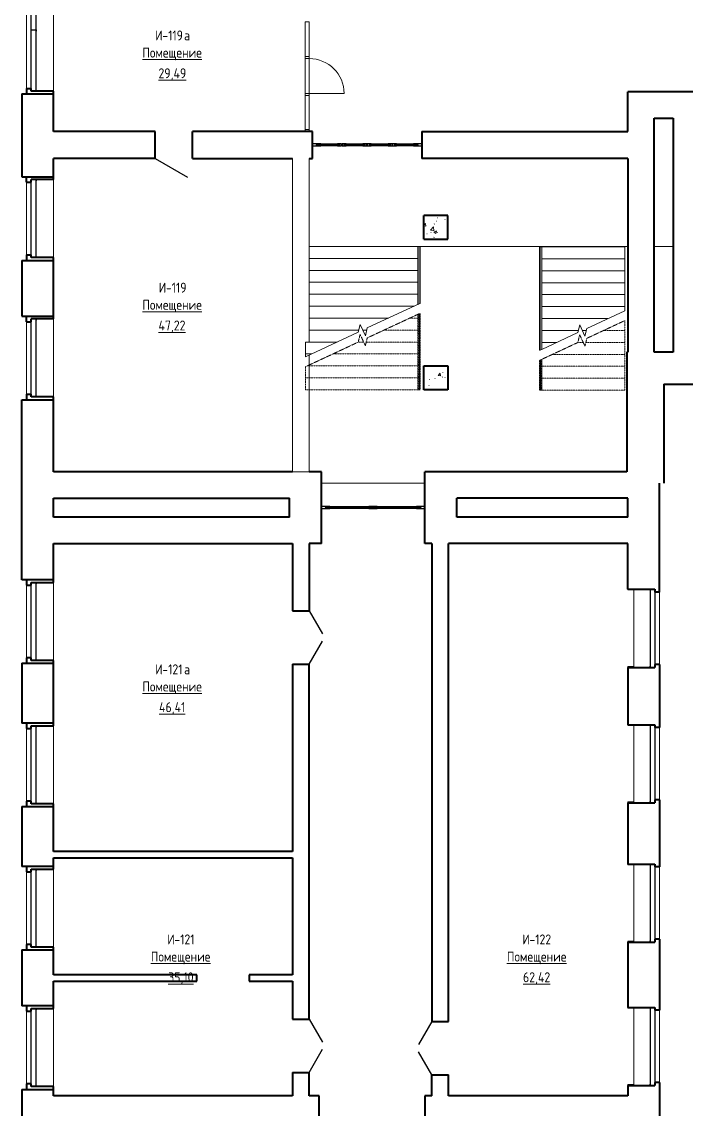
# Model space of a CAD drawing. Header units: millimetres. Extents: x -24 to 373619, y 275 to 149465.
# Drawn here: x 257509 to 274199, y 46885 to 74197 of the extents above; entities that cross this region are included whole.
import ezdxf

# ---------------------------------------------------------------- set-up
doc = ezdxf.new("R2010")
doc.units = ezdxf.units.MM
doc.linetypes.add('ADSK_Сверху', pattern=[4.5, 3, -1.5])
for name, color, linetype, lineweight in [('Двери', 7, 'Continuous', 18), ('Импосты витража', 7, 'Continuous', 18), ('Каркас_Импост', 7, 'Continuous', 30), ('Лестницы', 7, 'Continuous', 18), ('Марки помещений', 7, 'Continuous', 18), ('Несущие колонны', 7, 'Continuous', 18), ('Ограждение', 7, 'Continuous', 18), ('Окна', 7, 'Continuous', 18), ('Остекление', 7, 'Continuous', 30), ('Панель', 7, 'Continuous', 30), ('Перекрытия', 7, 'Continuous', 18), ('Поручни', 7, 'Continuous', 18), ('Стены', 7, 'Continuous', 18), ('Стены разрез', 7, 'Continuous', 40)]:
    doc.layers.add(name, color=color, linetype=linetype, lineweight=lineweight)
doc.styles.add('GOST Common_1', font='GOST Common.ttf', dxfattribs={"width": 0.9, "height": 250})

# ---------------------------------------------------------------- blocks, each defined once
blk = doc.blocks.new('Ограждение - Ограждение-577858-001_Весь этаж')
at = {"layer": 'Ограждение', "linetype": 'ADSK_Сверху'}
for p, q in [((267458, 66850), (267458, 64954)), ((267463, 66852), (267463, 64954)), ((267488, 66864), (267488, 64954)), ((267503, 66871), (267503, 64954)), ((267508, 66873), (267508, 64954)), ((267518, 66873), (267518, 64954)), ((267508, 64954), (267458, 64954)), ((267503, 64954), (267463, 64954)), ((267518, 64954), (267488, 64954))]:
    blk.add_line(p, q, dxfattribs=at)
at = {"layer": 'Поручни'}
for p, q in [((267458, 68554), (267463, 68554)), ((267458, 68554), (267458, 67100)), ((267463, 68554), (267503, 68554)), ((267463, 68554), (267463, 67102)), ((267503, 68554), (267518, 68554)), ((267503, 68554), (267503, 67121)), ((267518, 68554), (267518, 67123)), ((267458, 67100), (267463, 67102)), ((267463, 67102), (267503, 67121)), ((267463, 67102), (267503, 67121)), ((267463, 67102), (267503, 67121)), ((267503, 67121), (267509, 67123)), ((267503, 67121), (267509, 67123)), ((267509, 67123), (267518, 67123)), ((267509, 67123), (267518, 67123))]:
    blk.add_line(p, q, dxfattribs=at)
blk = doc.blocks.new('Ограждение - Ограждение-577867-001_Весь этаж')
at = {"layer": 'Ограждение', "linetype": 'ADSK_Сверху'}
for p, q in [((270513, 65697), (270513, 64944)), ((270523, 65697), (270523, 64944)), ((270528, 65700), (270528, 64944)), ((270543, 65707), (270543, 64944)), ((270568, 65718), (270568, 64944)), ((270573, 65721), (270573, 64944)), ((270543, 64944), (270513, 64944)), ((270573, 64944), (270523, 64944)), ((270568, 64944), (270528, 64944))]:
    blk.add_line(p, q, dxfattribs=at)
at = {"layer": 'Поручни'}
for p, q in [((270513, 68544), (270528, 68544)), ((270513, 68544), (270513, 65947)), ((270528, 68544), (270568, 68544)), ((270528, 68544), (270528, 65950)), ((270568, 68544), (270573, 68544)), ((270568, 68544), (270568, 65968)), ((270573, 68544), (270573, 65971)), ((270513, 65947), (270523, 65947)), ((270513, 65947), (270523, 65947)), ((270523, 65947), (270528, 65950)), ((270523, 65947), (270528, 65950)), ((270523, 65950), (270523, 65947)), ((270523, 65947), (270528, 65950)), ((270528, 65950), (270568, 65968)), ((270528, 65950), (270568, 65968)), ((270528, 65950), (270568, 65968)), ((270568, 65968), (270573, 65971))]:
    blk.add_line(p, q, dxfattribs=at)
blk = doc.blocks.new('AC_Дверь_Двупольная_ДеревяннаяВнутренняя_филенчатая - 1300х2250 _без верхней филенки_-1356800-001_Весь этаж')
at = {"layer": 'Панель'}
for p, q in [((-670, -210), (-90, -545)), ((670, -210), (90, -545))]:
    blk.add_line(p, q, dxfattribs=at)
blk = doc.blocks.new('AC_Дверь_Двупольная_ДеревяннаяВнутренняя_филенчатая - 1300х3000 _с верхней филенкой_-1358584-001_Весь этаж')
at = {"layer": 'Панель'}
for p, q in [((-670, -210), (-90, -545)), ((670, -210), (90, -545))]:
    blk.add_line(p, q, dxfattribs=at)
blk = doc.blocks.new('ИРНИТУ_Дверь_Однопольная_ДеревяннаяВнутренняя_филенчатая - 900х2080 без верха-1341273-001_Весь этаж')
at = {"layer": 'Панель'}
blk.add_line((-470, -340), (344, -810), dxfattribs=at)
blk = doc.blocks.new('ADSK_Колонна бетонная_Квадратная - 600x600-580307-001_Весь этаж')
at = {"layer": 'Несущие колонны', "lineweight": 9}
h = blk.add_hatch(dxfattribs=at)
h.set_pattern_fill('FP_12', color=256, style=0, pattern_type=2)
h.set_pattern_definition([(230, (267908.55, 65253.9), (-728.7365, 63.7558), [76.2, -838.2]), (175, (267908.55, 65253.9), (140.9716, -764.2276), [60.96, -670.56]), (280.451, (267847.8, 65259.2), (-587.77, -700.4668), [64.76, -712.36]), (226.184, (267908.55, 65050.7), (-1084.3162, 168.171), [114.3, -1257.3]), (276.636, (267818.2, 65064.7), (-949.61, -989.71), [97.14, -1068.54]), (171.184, (267908.6, 65050.7), (-949.6206, -989.701), [91.44, -1005.84]), (201, (267806.96, 65101.5), (-606.4579, 409.0606), [76.2, -838.2]), (146, (267806.96, 65101.5), (-247.2083, -736.753), [60.96, -670.56]), (251.451, (267756.4, 65135.6), (-853.6683, -327.6855), [64.76, -712.36]), (217.5, (267908.55, 65253.88), (-12.3547, -338.22012), [6.706, -655.726, 6.706, -674.014, -673.1]), (217.5, (267908.55, 65253.88), (-12.3547, -338.22012), [-1343.152, 6.706, -666.394]), (187.5, (267908.55, 65253.88), (-267.27887, -400.72213), [6.706, -381.406, 6.706, -897.026]), (187.5, (267908.55, 65253.88), (-267.27887, -400.72213), [-394.818, -640.486, 6.706, -249.834]), (147.5, (268135.12, 65253.88), (-542.36333, 22.91534), [6.706, -247.294, 6.706, -1837.334]), (147.5, (268135.12, 65253.88), (-542.36333, 22.91534), [-260.706, -785.774, 6.706, -1044.854]), (137.5, (268236.7, 65253.9), (-592.51696, -101.7071), [6.706, -323.494, 6.706, -519.582, -746.76]), (137.5, (268236.7, 65253.9), (-592.51696, -101.7071), [-856.488, 6.706, -740.054])])
h.paths.add_polyline_path([(-300, 300), (-300, -300), (300, -300), (300, 300)], flags=0)
at = {"layer": 'Несущие колонны', "lineweight": 40}
for p, q in [((-300, 300), (300, 300)), ((-300, -300), (-300, 300)), ((300, 300), (300, -300)), ((300, -300), (-300, -300))]:
    blk.add_line(p, q, dxfattribs=at)
blk = doc.blocks.new('ИРНИТУ-Окно-ГОСТ23166-99_4_2_Створки - 1520 x 2350-768319-001_Весь этаж')
at = {"layer": 'Каркас_Импост'}
for p, q in [((-808.1, 220), (731.9, 220)), ((-808.1, 220), (-808.1, 100)), ((-808.1, 220), (-793.1, 220)), ((-808.1, 100), (731.9, 100)), ((-808.1, 100), (-773.1, 100)), ((731.9, 220), (696.9, 220)), ((731.9, 100), (696.9, 100)), ((731.9, 220), (731.9, 100))]:
    blk.add_line(p, q, dxfattribs=at)
blk = doc.blocks.new('ИРНИТУ-Окно-ГОСТ23166-99_4_2_Створки - 1920 x 2350-768312-001_Весь этаж')
at = {"layer": 'Каркас_Импост'}
for p, q in [((-1018.1, 220), (941.9, 220)), ((-1018.1, 220), (-1018.1, 100)), ((-1018.1, 220), (-983.1, 220)), ((-1018.1, 100), (941.9, 100)), ((-1018.1, 100), (-983.1, 100)), ((941.9, 220), (906.9, 220)), ((941.9, 100), (906.9, 100)), ((941.9, 220), (941.9, 100))]:
    blk.add_line(p, q, dxfattribs=at)
blk = doc.blocks.new('ИРНИТУ-Окно-ГОСТ23166-99_4_2_Створки - 1520 x 2350-768316-001_Весь этаж')
at = {"layer": 'Каркас_Импост'}
for p, q in [((-808.1, 220), (731.9, 220)), ((-808.1, 220), (-808.1, 100)), ((-808.1, 220), (-773.1, 220)), ((-808.1, 100), (731.9, 100)), ((-808.1, 100), (-773.1, 100)), ((731.9, 100), (696.9, 100)), ((731.9, 220), (716.9, 220)), ((731.9, 220), (731.9, 100))]:
    blk.add_line(p, q, dxfattribs=at)
blk = doc.blocks.new('ИРНИТУ-Окно-ГОСТ23166-99_4_2_Створки - 1920 x 2350-580180-001_Весь этаж')
at = {"layer": 'Каркас_Импост'}
for p, q in [((-1018.1, 280), (941.9, 280)), ((-1018.1, 280), (-1018.1, 160)), ((-1018.1, 280), (-983.1, 280)), ((941.9, 280), (906.9, 280)), ((941.9, 280), (941.9, 160)), ((-1018.1, 160), (941.9, 160)), ((-1018.1, 160), (-983.1, 160)), ((941.9, 160), (906.9, 160))]:
    blk.add_line(p, q, dxfattribs=at)
blk = doc.blocks.new('Противодымная перегородка Тип3 - Противодымная перегородка Тип3-1218988-001_Весь этаж')
at = {"layer": 'Каркас_Импост'}
for p, q in [((-1199, 25), (-1299, 25)), ((-1299, 25), (-1299, -25)), ((-1199, 10), (-1199, 25)), ((-1089, 25), (-1189, 25)), ((-1189, 25), (-1189, 10)), ((-1089, 10), (-1089, 25)), ((-5, 25), (-105, 25)), ((-105, 25), (-105, 10)), ((-5, 10), (-5, 25)), ((105, 25), (5, 25)), ((5, 25), (5, 10)), ((105, 10), (105, 25)), ((1189, 25), (1089, 25)), ((1089, 25), (1089, 10)), ((1189, 10), (1189, 25)), ((1299, 25), (1199, 25)), ((1199, 25), (1199, 10)), ((1299, -25), (1299, 25)), ((-1299, -25), (-1199, -25)), ((-1199, -25), (-1199, -10)), ((-1189, -10), (-1189, -25)), ((-1189, -25), (-1089, -25)), ((-1089, -25), (-1089, -10)), ((-105, -10), (-105, -25)), ((-105, -25), (-5, -25)), ((-5, -25), (-5, -10)), ((5, -10), (5, -25)), ((5, -25), (105, -25)), ((105, -25), (105, -10)), ((1089, -10), (1089, -25)), ((1089, -25), (1189, -25)), ((1189, -25), (1189, -10)), ((1199, -10), (1199, -25)), ((1199, -25), (1299, -25))]:
    blk.add_line(p, q, dxfattribs=at)
at = {"layer": 'Каркас_Импост', "lineweight": 18}
for p, q in [((-1089, 25), (-105, 25)), ((105, 25), (1089, 25)), ((-105, -25), (-1089, -25)), ((1089, -25), (105, -25))]:
    blk.add_line(p, q, dxfattribs=at)
at = {"layer": 'Остекление', "lineweight": 18}
for p, q in [((-1199, 10), (1199, 10)), ((-1199, -10), (-1199, 10)), ((1199, -10), (1199, 10)), ((1199, -10), (-1199, -10))]:
    blk.add_line(p, q, dxfattribs=at)
blk = doc.blocks.new('Противодымная перегородка Тип1 - Противодымная перегородка Тип1-1217565-001_Весь этаж')
at = {"layer": 'Каркас_Импост'}
for p, q in [((-1274, 25), (-1374, 25)), ((-1374, 25), (-1374, -25)), ((-1274, 10), (-1274, 25)), ((-1164, 25), (-1264, 25)), ((-1264, 25), (-1264, 10)), ((-1164, 10), (-1164, 25)), ((-640, 25), (-740, 25)), ((-740, 25), (-740, 10)), ((-640, -25), (-640, 25)), ((-530, 25), (-630, 25)), ((-630, 25), (-630, -25)), ((-530, 10), (-530, 25)), ((-5, 25), (-105, 25)), ((-105, 25), (-105, 10)), ((-5, -25), (-5, 25)), ((105, 25), (5, 25)), ((5, 25), (5, -25)), ((105, 10), (105, 25)), ((630, 25), (530, 25)), ((530, 25), (530, 10)), ((630, -25), (630, 25)), ((740, 25), (640, 25)), ((640, 25), (640, -25)), ((740, 10), (740, 25)), ((1264, 25), (1164, 25)), ((1164, 25), (1164, 10)), ((1264, 10), (1264, 25)), ((1374, 25), (1274, 25)), ((1274, 25), (1274, 10)), ((1374, -25), (1374, 25)), ((-1374, -25), (-1274, -25)), ((-1274, -25), (-1274, -10)), ((-1264, -10), (-1264, -25)), ((-1264, -25), (-1164, -25)), ((-1164, -25), (-1164, -10)), ((-740, -10), (-740, -25)), ((-740, -25), (-640, -25)), ((-630, -25), (-530, -25)), ((-530, -25), (-530, -10)), ((-105, -10), (-105, -25)), ((-105, -25), (-5, -25)), ((5, -25), (105, -25)), ((105, -25), (105, -10)), ((530, -10), (530, -25)), ((530, -25), (630, -25)), ((640, -25), (740, -25)), ((740, -25), (740, -10)), ((1164, -10), (1164, -25)), ((1164, -25), (1264, -25)), ((1264, -25), (1264, -10)), ((1274, -10), (1274, -25)), ((1274, -25), (1374, -25))]:
    blk.add_line(p, q, dxfattribs=at)
at = {"layer": 'Каркас_Импост', "lineweight": 18}
for p, q in [((-1164, 25), (-740, 25)), ((-530, 25), (-105, 25)), ((105, 25), (530, 25)), ((740, 25), (1164, 25)), ((-740, -25), (-1164, -25)), ((-105, -25), (-530, -25)), ((530, -25), (105, -25)), ((1164, -25), (740, -25))]:
    blk.add_line(p, q, dxfattribs=at)
at = {"layer": 'Остекление', "lineweight": 18}
for p, q in [((-1274, 10), (-687, 10)), ((-1274, 10), (-1274, -10)), ((-687, -10), (-687, 10)), ((-587, 10), (-50, 10)), ((-587, 10), (-587, -10)), ((-50, -10), (-50, 10)), ((50, 10), (587, 10)), ((50, 10), (50, -10)), ((587, -10), (587, 10)), ((687, 10), (1274, 10)), ((687, 10), (687, -10)), ((1274, -10), (1274, 10)), ((-687, -10), (-1274, -10)), ((-50, -10), (-587, -10)), ((587, -10), (50, -10)), ((1274, -10), (687, -10))]:
    blk.add_line(p, q, dxfattribs=at)
blk = doc.blocks.new('Дверь-Витраж-Одинарная-Остекление - Дверь-Витраж-Одинарная-Остекление-1218536-001_Весь этаж')
at = {"layer": 'Двери'}
blk.add_arc((438, 51), 876, 90, 180, dxfattribs=at)
at = {"layer": 'Панель', "lineweight": 18}
blk.add_line((438, 51), (438, 927), dxfattribs=at)
blk = doc.blocks.new('Прямоугольный импост - 50х100-1218502-001_Весь этаж')
at = {"layer": 'Импосты витража'}
for p, q in [((264729, 76024), (264629, 76024)), ((264629, 75173), (264629, 76024)), ((264729, 75173), (264729, 76024)), ((264629, 75173), (264729, 75173))]:
    blk.add_line(p, q, dxfattribs=at)
blk = doc.blocks.new('Прямоугольный импост - 50х100-1218503-001_Весь этаж')
at = {"layer": 'Импосты витража'}
for p, q in [((264729, 74197), (264629, 74197)), ((264629, 73322), (264629, 74197)), ((264729, 73322), (264729, 74197)), ((264629, 73322), (264729, 73322))]:
    blk.add_line(p, q, dxfattribs=at)
blk = doc.blocks.new('Прямоугольный импост - 50х100-1218504-001_Весь этаж')
at = {"layer": 'Импосты витража'}
for p, q in [((264629, 72396), (264629, 73272)), ((264729, 72396), (264729, 73272))]:
    blk.add_line(p, q, dxfattribs=at)
blk = doc.blocks.new('Прямоугольный импост - 50х100-V29-001_Весь этаж')
at = {"layer": 'Импосты витража'}
for p, q in [((0, 50), (-50, 50)), ((-50, 50), (-50, -50)), ((0, 50), (0, -50)), ((-50, -50), (0, -50))]:
    blk.add_line(p, q, dxfattribs=at)
blk = doc.blocks.new('Прямоугольный импост - 50х100-V31-001_Весь этаж')
at = {"layer": 'Импосты витража'}
for p, q in [((25, 50), (-25, 50)), ((-25, 50), (-25, -50)), ((25, 50), (25, -50)), ((-25, -50), (25, -50))]:
    blk.add_line(p, q, dxfattribs=at)

msp = doc.modelspace()

# ---------------------------------------------------------------- hatches: boundary and pattern name
at = {"layer": 'Несущие колонны', "lineweight": 9}
h = msp.add_hatch(dxfattribs=at)
h.set_pattern_fill('FP_7', color=256, style=0, pattern_type=2)
h.set_pattern_definition([(50, (0, 0), (728.7365, -63.7558), [76.2, -838.2]), (355, (0, 0), (-140.9716, 764.2276), [60.96, -670.56]), (100.451, (60.7, -5.3), (587.77, 700.4668), [64.76, -712.36]), (46.184, (0, 203.2), (1084.3162, -168.171), [114.3, -1257.3]), (96.636, (90.4, 189.2), (949.61, 989.71), [97.14, -1068.54]), (351.184, (0, 203.2), (949.6206, 989.701), [91.44, -1005.84]), (21, (101.6, 152.4), (606.4579, -409.0606), [76.2, -838.2]), (326, (101.6, 152.4), (247.2083, 736.753), [60.96, -670.56]), (71.451, (152.14, 118.3), (853.6683, 327.6855), [64.76, -712.36]), (37.5, (0, 0), (12.3547, 338.22012), [6.706, -655.726, 6.706, -674.014, -673.1]), (37.5, (0, 0), (12.3547, 338.22012), [-1343.152, 6.706, -666.394]), (7.5, (0, 0), (267.27887, 400.72213), [6.706, -381.406, 6.706, -640.486, -256.54]), (7.5, (0, 0), (267.27887, 400.72213), [-1035.304, 6.706, -249.834]), (327.5, (-226.57, 0), (542.36333, -22.91534), [6.706, -247.294, 6.706, -785.774, -1051.56]), (327.5, (-226.57, 0), (542.36333, -22.91534), [-1046.48, 6.706, -1044.854]), (317.5, (-328.17, 0), (592.51696, 101.7071), [6.706, -323.494, 6.706, -519.582, -746.76]), (317.5, (-328.17, 0), (592.51696, 101.7071), [-856.488, 6.706, -740.054])])
h.paths.add_polyline_path([(268209, 68734), (268209, 69334), (267609, 69334), (267609, 68734)], flags=0)

# ---------------------------------------------------------------- linework, layer by layer
at = {"layer": 'Лестницы'}
for p, q in [((267458, 68554), (264729, 68554)), ((272654, 68544), (270573, 68544)), ((272654, 68544), (272654, 68244)), ((267458, 68254), (264729, 68254)), ((272654, 68244), (270573, 68244)), ((272654, 68244), (272654, 67944)), ((267458, 67954), (264729, 67954)), ((272654, 67944), (270573, 67944)), ((272654, 67944), (272654, 67644)), ((267458, 67654), (264729, 67654)), ((272654, 67644), (270573, 67644)), ((272654, 67644), (272654, 67344)), ((267458, 67354), (264729, 67354)), ((272654, 67344), (270573, 67344)), ((272654, 67344), (272654, 67044)), ((267359, 67054), (264729, 67054)), ((266186, 66507), (267509, 67123)), ((272654, 67044), (270573, 67044)), ((271702, 66497), (272654, 66941)), ((272654, 67044), (272654, 66941)), ((266716, 66754), (264729, 66754)), ((272232, 66744), (270573, 66744)), ((264637, 65784), (265959, 66401)), ((265972, 66454), (264729, 66454)), ((265959, 66401), (266007, 66595)), ((266007, 66595), (266139, 66312)), ((266173, 66454), (266073, 66454)), ((266139, 66312), (266186, 66507)), ((270568, 65968), (271475, 66391)), ((271488, 66444), (270573, 66444)), ((271475, 66391), (271522, 66585)), ((271522, 66585), (271654, 66302)), ((271689, 66444), (271588, 66444)), ((271654, 66302), (271702, 66497)), ((264637, 66154), (264637, 65854)), ((265429, 66154), (264637, 66154)), ((270945, 66144), (270573, 66144)), ((264637, 65854), (264637, 65784)), ((264786, 65854), (264637, 65854)), ((270523, 65950), (270523, 65947)), ((270523, 65947), (270528, 65950))]:
    msp.add_line(p, q, dxfattribs=at)
at = {"layer": 'Лестницы', "linetype": 'ADSK_Сверху'}
for p, q in [((267458, 68554), (264729, 68554)), ((272654, 68544), (270573, 68544)), ((267458, 68254), (264729, 68254)), ((272654, 68244), (270573, 68244)), ((267458, 67954), (264729, 67954)), ((272654, 67944), (270573, 67944)), ((267458, 67654), (264729, 67654)), ((272654, 67644), (270573, 67644)), ((267458, 67354), (264729, 67354)), ((272654, 67344), (270573, 67344)), ((267359, 67054), (264729, 67054)), ((272654, 67044), (270573, 67044)), ((266716, 66754), (264729, 66754)), ((266186, 66257), (267509, 66873)), ((267509, 66754), (267252, 66754)), ((267509, 66754), (267252, 66754)), ((267509, 66873), (267509, 64954)), ((272232, 66744), (270573, 66744)), ((271702, 66247), (272654, 66691)), ((272654, 66691), (272654, 64944)), ((265972, 66454), (264729, 66454)), ((266173, 66454), (266073, 66454)), ((267509, 66454), (266609, 66454)), ((267509, 66454), (266609, 66454)), ((271488, 66444), (270573, 66444)), ((271689, 66444), (271588, 66444)), ((272654, 66444), (272124, 66444)), ((272654, 66444), (272124, 66444)), ((265429, 66154), (264637, 66154)), ((264637, 65534), (265959, 66151)), ((265959, 66151), (266007, 66345)), ((266096, 66154), (265960, 66154)), ((266096, 66154), (265960, 66154)), ((266007, 66345), (266139, 66062)), ((266139, 66062), (266186, 66257)), ((267509, 66154), (266161, 66154)), ((267509, 66154), (266161, 66154)), ((270523, 65697), (271475, 66141)), ((270945, 66144), (270573, 66144)), ((271475, 66141), (271522, 66335)), ((271612, 66144), (271476, 66144)), ((271612, 66144), (271476, 66144)), ((271522, 66335), (271654, 66052)), ((271654, 66052), (271702, 66247)), ((272654, 66144), (271677, 66144)), ((272654, 66144), (271677, 66144)), ((264786, 65854), (264637, 65854)), ((267509, 65854), (265322, 65854)), ((267509, 65854), (265322, 65854)), ((272654, 65844), (270838, 65844)), ((272654, 65844), (270838, 65844)), ((267509, 65554), (264679, 65554)), ((267509, 65554), (264679, 65554)), ((270523, 65697), (270523, 64944)), ((264637, 65534), (264637, 64954)), ((272654, 65544), (270523, 65544)), ((272654, 65544), (270523, 65544)), ((267509, 65254), (264637, 65254)), ((267509, 65254), (264637, 65254)), ((272654, 65244), (270523, 65244)), ((272654, 65244), (270523, 65244)), ((267509, 64954), (264637, 64954)), ((272654, 64944), (270523, 64944))]:
    msp.add_line(p, q, dxfattribs=at)
at = {"layer": 'Несущие колонны', "lineweight": 40}
for p, q in [((267609, 68734), (267609, 69334)), ((268209, 69334), (267609, 69334)), ((268209, 68734), (268209, 69334)), ((267609, 68734), (268209, 68734))]:
    msp.add_line(p, q, dxfattribs=at)
at = {"layer": 'Перекрытия'}
for p, q in [((267518, 68554), (272729, 68554)), ((273389, 68554), (273869, 68554)), ((267633, 62605), (265035, 62605))]:
    msp.add_line(p, q, dxfattribs=at)
at = {"layer": 'Стены'}
for p, q in [((257629, 72524), (257629, 75464)), ((258309, 75534), (258309, 72454)), ((264309, 62895), (264309, 70765)), ((264729, 70765), (264729, 66154)), ((258309, 70235), (258309, 68275)), ((257629, 68345), (257629, 70165)), ((257629, 64845), (257629, 66665)), ((258309, 66735), (258309, 64775)), ((264729, 65827), (264729, 62895)), ((264729, 62895), (264309, 62895)), ((258309, 60115), (258309, 58155)), ((257629, 58225), (257629, 60045)), ((272729, 59928), (272729, 59943)), ((272729, 59928), (272879, 59928)), ((272879, 59928), (272879, 58008)), ((273529, 59873), (273529, 58053)), ((272729, 57983), (272729, 58008)), ((272879, 58008), (272729, 58008)), ((272729, 56528), (272729, 56543)), ((257629, 54625), (257629, 56445)), ((258309, 56515), (258309, 54555)), ((272729, 56528), (272879, 56528)), ((272879, 56528), (272879, 54608)), ((273529, 56473), (273529, 54653)), ((272729, 54583), (272729, 54608)), ((272879, 54608), (272729, 54608)), ((272729, 53023), (272729, 53043)), ((272729, 53023), (272879, 53023)), ((272879, 53023), (272879, 51103)), ((257629, 51025), (257629, 52845)), ((258309, 52915), (258309, 50955)), ((273529, 52973), (273529, 51153)), ((272729, 51083), (272729, 51103)), ((272879, 51103), (272729, 51103)), ((272729, 49423), (272729, 49443)), ((257629, 47525), (257629, 49345)), ((258309, 49415), (258309, 47455)), ((272729, 49423), (272879, 49423)), ((272879, 49423), (272879, 47503)), ((273529, 49373), (273529, 47553)), ((272729, 47483), (272729, 47503)), ((272879, 47503), (272729, 47503))]:
    msp.add_line(p, q, dxfattribs=at)
at = {"layer": 'Стены разрез'}
for p, q in [((257509, 72385), (257509, 70305)), ((257509, 72385), (258309, 72385)), ((257629, 72524), (257629, 72385)), ((257629, 72524), (257749, 72524)), ((257749, 72454), (257749, 72524)), ((258309, 72454), (257749, 72454)), ((258309, 71445), (258309, 72454)), ((274529, 72436), (272729, 72436)), ((272729, 71445), (272729, 72436)), ((273389, 65895), (273389, 71776)), ((273389, 71776), (273869, 71776)), ((273869, 71776), (273869, 65895)), ((260857, 71445), (258309, 71445)), ((260857, 70765), (260857, 71445)), ((264809, 71445), (261797, 71445)), ((261797, 70765), (261797, 71445)), ((264809, 70765), (264809, 71445)), ((267557, 71445), (272729, 71445)), ((267557, 71445), (267557, 70765)), ((258309, 70235), (258309, 70765)), ((260857, 70765), (258309, 70765)), ((261797, 70765), (264309, 70765)), ((264729, 70765), (264809, 70765)), ((272729, 70765), (267557, 70765)), ((272729, 70765), (272729, 65895)), ((257509, 70305), (258309, 70305)), ((257629, 70165), (257629, 70305)), ((257749, 70165), (257749, 70235)), ((258309, 70235), (257749, 70235)), ((257629, 70165), (257749, 70165)), ((257629, 68345), (257629, 68205)), ((257629, 68345), (257749, 68345)), ((257749, 68275), (257749, 68345)), ((257509, 68205), (257509, 66805)), ((257509, 68205), (258309, 68205)), ((258309, 68275), (257749, 68275)), ((258309, 66735), (258309, 68275)), ((257509, 66805), (258309, 66805)), ((257629, 66665), (257629, 66805)), ((257629, 66665), (257749, 66665)), ((257749, 66665), (257749, 66735)), ((258309, 66735), (257749, 66735)), ((272709, 65895), (272709, 62895)), ((272729, 65895), (272709, 65895)), ((273869, 65895), (273389, 65895)), ((273639, 65095), (273639, 62605)), ((273639, 65095), (275744, 65095)), ((257629, 64845), (257629, 64705)), ((257629, 64845), (257749, 64845)), ((257749, 64775), (257749, 64845)), ((258309, 64775), (257749, 64775)), ((258309, 62895), (258309, 64775)), ((257509, 60185), (257509, 64705)), ((257509, 64705), (258309, 64705)), ((264309, 62895), (258309, 62895)), ((265035, 62895), (264729, 62895)), ((265035, 61095), (265035, 62895)), ((272709, 62895), (267633, 62895)), ((267633, 61095), (267633, 62895)), ((273529, 59873), (273529, 62605)), ((258309, 62235), (264235, 62235)), ((258309, 61755), (258309, 62235)), ((264235, 61755), (264235, 62235)), ((272729, 62235), (268433, 62235)), ((268433, 61755), (268433, 62235)), ((272729, 61755), (272729, 62235)), ((264235, 61755), (258309, 61755)), ((272729, 61755), (268433, 61755)), ((258309, 61095), (264309, 61095)), ((258309, 60115), (258309, 61095)), ((264309, 61095), (264309, 59404)), ((264729, 61095), (264729, 59404)), ((265035, 61095), (264729, 61095)), ((267809, 61095), (267633, 61095)), ((267809, 61095), (267809, 49091)), ((268229, 49091), (268229, 61095)), ((272729, 61095), (268229, 61095)), ((272729, 59943), (272729, 61095)), ((258309, 60185), (257509, 60185)), ((257629, 60185), (257629, 60045)), ((257749, 60045), (257749, 60115)), ((257749, 60115), (258309, 60115)), ((257629, 60045), (257749, 60045)), ((272729, 59943), (273409, 59943)), ((273409, 59943), (273409, 59873)), ((273529, 59873), (273409, 59873)), ((264309, 59404), (264729, 59404)), ((257629, 58225), (257629, 58085)), ((257749, 58225), (257629, 58225)), ((257749, 58155), (257749, 58225)), ((257509, 58085), (257509, 56585)), ((257509, 58085), (258309, 58085)), ((258309, 58155), (257749, 58155)), ((258309, 56515), (258309, 58155)), ((264309, 58064), (264309, 53361)), ((264309, 58064), (264729, 58064)), ((264729, 49151), (264729, 58064)), ((272729, 57983), (272729, 56543)), ((272729, 57983), (273409, 57983)), ((273409, 58053), (273409, 57983)), ((273529, 58053), (273409, 58053)), ((273529, 58053), (273529, 56473)), ((258309, 56585), (257509, 56585)), ((257629, 56585), (257629, 56445)), ((272729, 56543), (273409, 56543)), ((273409, 56543), (273409, 56473)), ((257629, 56445), (257749, 56445)), ((257749, 56445), (257749, 56515)), ((257749, 56515), (258309, 56515)), ((273529, 56473), (273409, 56473)), ((257629, 54625), (257629, 54485)), ((257749, 54625), (257629, 54625)), ((257749, 54555), (257749, 54625)), ((273409, 54653), (273409, 54583)), ((273529, 54653), (273409, 54653)), ((273529, 54653), (273529, 52973)), ((257509, 54485), (257509, 52985)), ((257509, 54485), (258309, 54485)), ((258309, 54555), (257749, 54555)), ((258309, 53361), (258309, 54555)), ((272729, 54583), (272729, 53043)), ((272729, 54583), (273409, 54583)), ((264309, 53361), (258309, 53361)), ((258309, 52915), (258309, 53201)), ((258309, 53201), (264309, 53201)), ((264309, 53201), (264309, 50261)), ((272729, 53043), (273409, 53043)), ((273409, 53043), (273409, 52973)), ((258309, 52985), (257509, 52985)), ((257629, 52985), (257629, 52845)), ((257629, 52845), (257749, 52845)), ((257749, 52845), (257749, 52915)), ((257749, 52915), (258309, 52915)), ((273529, 52973), (273409, 52973)), ((272729, 51083), (272729, 49443)), ((272729, 51083), (273409, 51083)), ((273409, 51153), (273409, 51083)), ((273529, 51153), (273409, 51153)), ((273529, 51153), (273529, 49373)), ((257509, 50885), (257509, 49485)), ((257509, 50885), (258309, 50885)), ((257629, 51025), (257629, 50885)), ((257749, 51025), (257629, 51025)), ((257749, 50955), (257749, 51025)), ((258309, 50955), (257749, 50955)), ((258309, 50261), (258309, 50955)), ((261909, 50261), (258309, 50261)), ((261909, 50101), (261909, 50261)), ((264309, 50261), (263219, 50261)), ((263219, 50261), (263219, 50101)), ((258309, 49415), (258309, 50101)), ((258309, 50101), (261909, 50101)), ((263219, 50101), (264309, 50101)), ((264309, 50101), (264309, 49151)), ((258309, 49485), (257509, 49485)), ((257629, 49485), (257629, 49345)), ((272729, 49443), (273409, 49443)), ((273409, 49443), (273409, 49373)), ((257629, 49345), (257749, 49345)), ((257749, 49345), (257749, 49415)), ((257749, 49415), (258309, 49415)), ((273529, 49373), (273409, 49373)), ((264309, 49151), (264729, 49151)), ((267809, 49091), (268229, 49091)), ((264309, 47811), (264309, 47225)), ((264309, 47811), (264729, 47811)), ((264729, 47225), (264729, 47811)), ((257629, 47525), (257629, 47385)), ((257749, 47525), (257629, 47525)), ((257749, 47455), (257749, 47525)), ((267809, 47225), (267809, 47751)), ((267809, 47751), (268229, 47751)), ((268229, 47225), (268229, 47751)), ((273409, 47553), (273409, 47483)), ((273529, 47553), (273409, 47553)), ((273529, 47553), (273529, 45003)), ((257509, 47385), (257509, 46395)), ((257509, 47385), (258309, 47385)), ((258309, 47455), (257749, 47455)), ((258309, 47225), (258309, 47455)), ((272729, 47483), (272729, 47225)), ((272729, 47483), (273409, 47483)), ((264309, 47225), (258309, 47225)), ((264982, 47225), (264729, 47225)), ((264982, 46545), (264982, 47225)), ((267809, 47225), (267633, 47225)), ((267633, 47225), (267633, 46545)), ((272729, 47225), (268229, 47225))]:
    msp.add_line(p, q, dxfattribs=at)

# ---------------------------------------------------------------- block references
at = {"layer": 'Двери'}
for name, p, rotation in [('Дверь-Витраж-Одинарная-Остекление - Дверь-Витраж-Одинарная-Остекление-1218536-001_Весь этаж', (264679, 72834), 270), ('AC_Дверь_Двупольная_ДеревяннаяВнутренняя_филенчатая - 1300х3000 _с верхней филенкой_-1358584-001_Весь этаж', (264519, 58734), 90.00000000000007), ('AC_Дверь_Двупольная_ДеревяннаяВнутренняя_филенчатая - 1300х3000 _с верхней филенкой_-1358584-001_Весь этаж', (264519, 48481), 90.00000000000007), ('AC_Дверь_Двупольная_ДеревяннаяВнутренняя_филенчатая - 1300х2250 _без верхней филенки_-1356800-001_Весь этаж', (268019, 48421), 270.0000000000001)]:
    msp.add_blockref(name, p, dxfattribs=dict(at, rotation=rotation))
for name, p in [('Противодымная перегородка Тип1 - Противодымная перегородка Тип1-1217565-001_Весь этаж', (266183, 71105)), ('ИРНИТУ_Дверь_Однопольная_ДеревяннаяВнутренняя_филенчатая - 900х2080 без верха-1341273-001_Весь этаж', (261327, 71105)), ('Противодымная перегородка Тип3 - Противодымная перегородка Тип3-1218988-001_Весь этаж', (266334, 61995))]:
    msp.add_blockref(name, p, dxfattribs=at)
at = {"layer": 'Импосты витража'}
for name, p in [('Прямоугольный импост - 50х100-1218503-001_Весь этаж', (0, 0)), ('Прямоугольный импост - 50х100-1218504-001_Весь этаж', (0, 0)), ('Прямоугольный импост - 50х100-1218502-001_Весь этаж', (0, -3678))]:
    msp.add_blockref(name, p, dxfattribs=at)
at = {"layer": 'Импосты витража', "extrusion": (0, 0, -1), "rotation": 270}
for name, p in [('Прямоугольный импост - 50х100-V31-001_Весь этаж', (-264679, 73297)), ('Прямоугольный импост - 50х100-V31-001_Весь этаж', (-264679, 72371)), ('Прямоугольный импост - 50х100-V29-001_Весь этаж', (-264679, 71445))]:
    msp.add_blockref(name, p, dxfattribs=at)
at = {"layer": 'Несущие колонны', "rotation": 180}
msp.add_blockref('ADSK_Колонна бетонная_Квадратная - 600x600-580307-001_Весь этаж', (267909, 65254), dxfattribs=at)
at = {"layer": 'Ограждение'}
for name in ['Ограждение - Ограждение-577858-001_Весь этаж', 'Ограждение - Ограждение-577867-001_Весь этаж']:
    msp.add_blockref(name, (0, 0), dxfattribs=at)
at = {"layer": 'Окна'}
for name, p, rotation in [('ИРНИТУ-Окно-ГОСТ23166-99_4_2_Створки - 1520 x 2350-768319-001_Весь этаж', (257969, 74802), 90), ('ИРНИТУ-Окно-ГОСТ23166-99_4_2_Створки - 1520 x 2350-768316-001_Весь этаж', (257969, 73262), 90), ('ИРНИТУ-Окно-ГОСТ23166-99_4_2_Створки - 1920 x 2350-768312-001_Весь этаж', (257969, 69293), 90), ('ИРНИТУ-Окно-ГОСТ23166-99_4_2_Створки - 1920 x 2350-768312-001_Весь этаж', (257969, 65793), 90), ('ИРНИТУ-Окно-ГОСТ23166-99_4_2_Створки - 1920 x 2350-768312-001_Весь этаж', (257969, 59173), 90), ('ИРНИТУ-Окно-ГОСТ23166-99_4_2_Створки - 1920 x 2350-580180-001_Весь этаж', (273129, 58924), 270.0000000000001), ('ИРНИТУ-Окно-ГОСТ23166-99_4_2_Створки - 1920 x 2350-580180-001_Весь этаж', (273129, 55524), 270.0000000000001), ('ИРНИТУ-Окно-ГОСТ23166-99_4_2_Створки - 1920 x 2350-768312-001_Весь этаж', (257969, 55573), 90), ('ИРНИТУ-Окно-ГОСТ23166-99_4_2_Створки - 1920 x 2350-580180-001_Весь этаж', (273129, 52024), 270.0000000000001), ('ИРНИТУ-Окно-ГОСТ23166-99_4_2_Створки - 1920 x 2350-768312-001_Весь этаж', (257969, 51973), 90), ('ИРНИТУ-Окно-ГОСТ23166-99_4_2_Створки - 1920 x 2350-580180-001_Весь этаж', (273129, 48424), 270.0000000000001), ('ИРНИТУ-Окно-ГОСТ23166-99_4_2_Створки - 1920 x 2350-768312-001_Весь этаж', (257969, 48473), 90)]:
    msp.add_blockref(name, p, dxfattribs=dict(at, rotation=rotation))

# ---------------------------------------------------------------- texts
at = {"layer": 'Марки помещений', "lineweight": 9, "char_height": 250, "attachment_point": 1, "style": 'GOST Common_1'}
for s, insert, width in [('\\fGOST Common|b0|i0|c204|p34|;\\W.9;И', (260860, 73978), 216.46), ('-119', (261039, 73978), 663.8), ('\\fGOST Common|b0|i0|c204|p34|;\\W.9;а', (261586, 73978), 216.46), ('\\LПомещение', (260538, 73547), 1875.95), ('\\L29,49', (260943, 73028), 894.68), ('\\fGOST Common|b0|i0|c204|p34|;\\W.9;И', (260949, 67644), 216.46), ('-119', (261128, 67644), 663.8), ('\\LПомещение', (260538, 67213), 1875.95), ('\\L47,22', (260943, 66694), 894.68), ('\\fGOST Common|b0|i0|c204|p34|;\\W.9;И', (260860, 58058), 216.46), ('-121', (261039, 58058), 663.8), ('\\fGOST Common|b0|i0|c204|p34|;\\W.9;а', (261586, 58058), 216.46), ('\\LПомещение', (260538, 57627), 1875.95), ('\\L46,41', (260958, 57108), 858.61), ('\\fGOST Common|b0|i0|c204|p34|;\\W.9;И', (261162, 51275), 216.46), ('-121', (261341, 51275), 663.8), ('\\fGOST Common|b0|i0|c204|p34|;\\W.9;И', (270081, 51275), 216.46), ('-122', (270259, 51275), 721.52), ('\\LПомещение', (260751, 50844), 1875.95), ('\\LПомещение', (269694, 50844), 1875.95), ('\\L35,10', (261189, 50325), 815.32), ('\\L62,42', (270099, 50325), 894.68)]:
    msp.add_mtext(s, dxfattribs=dict(at, insert=insert, width=width))

doc.saveas('drawing.dxf')
